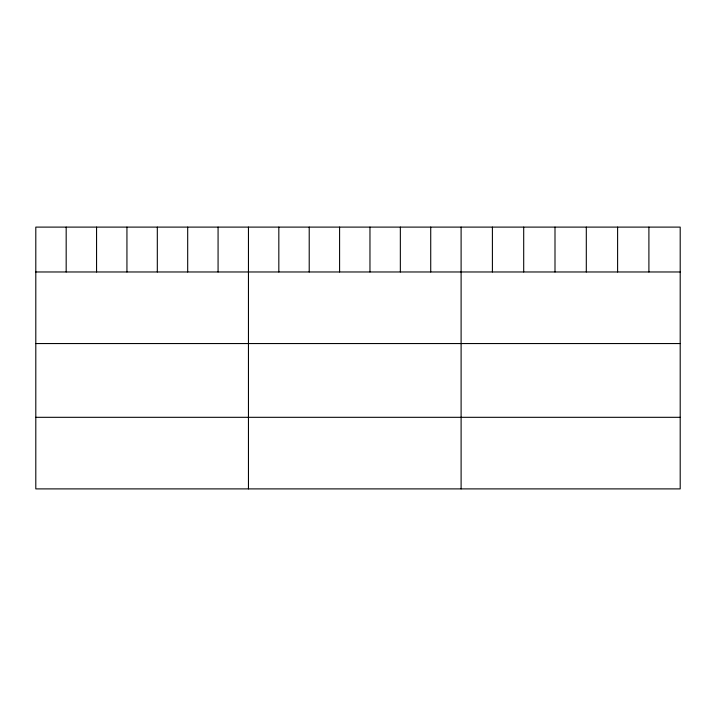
<?xml version="1.0" encoding="UTF-8"?>
<svg xmlns="http://www.w3.org/2000/svg" width="716" height="716" viewBox="0 0 716 716"><rect width="100%" height="100%" fill="white"/><g stroke="black" fill="none" stroke-linecap="round" stroke-linejoin="round"><path stroke-width="1.07" d="M680.2 271.973L680.2 488.894L35.8 488.894L35.8 227.106L680.2 227.106L680.2 271.973L35.8 271.973M35.8 343.555L680.2 343.555M35.8 417.312L680.2 417.312M648.902 227.106L648.902 271.973M617.604 227.106L617.604 271.973M586.306 227.106L586.306 271.973M554.998 227.106L554.998 271.973M523.7 227.106L523.7 271.973M492.402 227.106L492.402 271.973M461.104 227.106L461.104 488.894M430.728 227.106L430.728 271.973M400.342 227.106L400.342 271.973M369.966 227.106L369.966 271.973M339.59 227.106L339.59 271.973M309.214 227.106L309.214 271.973M278.828 227.106L278.828 271.973M248.452 227.106L248.452 488.894M218.076 227.106L218.076 271.973M187.69 227.106L187.69 271.973M157.314 227.106L157.314 271.973M126.938 227.106L126.938 271.973M96.562 227.106L96.562 271.973M66.176 227.106L66.176 271.973"/></g></svg>
